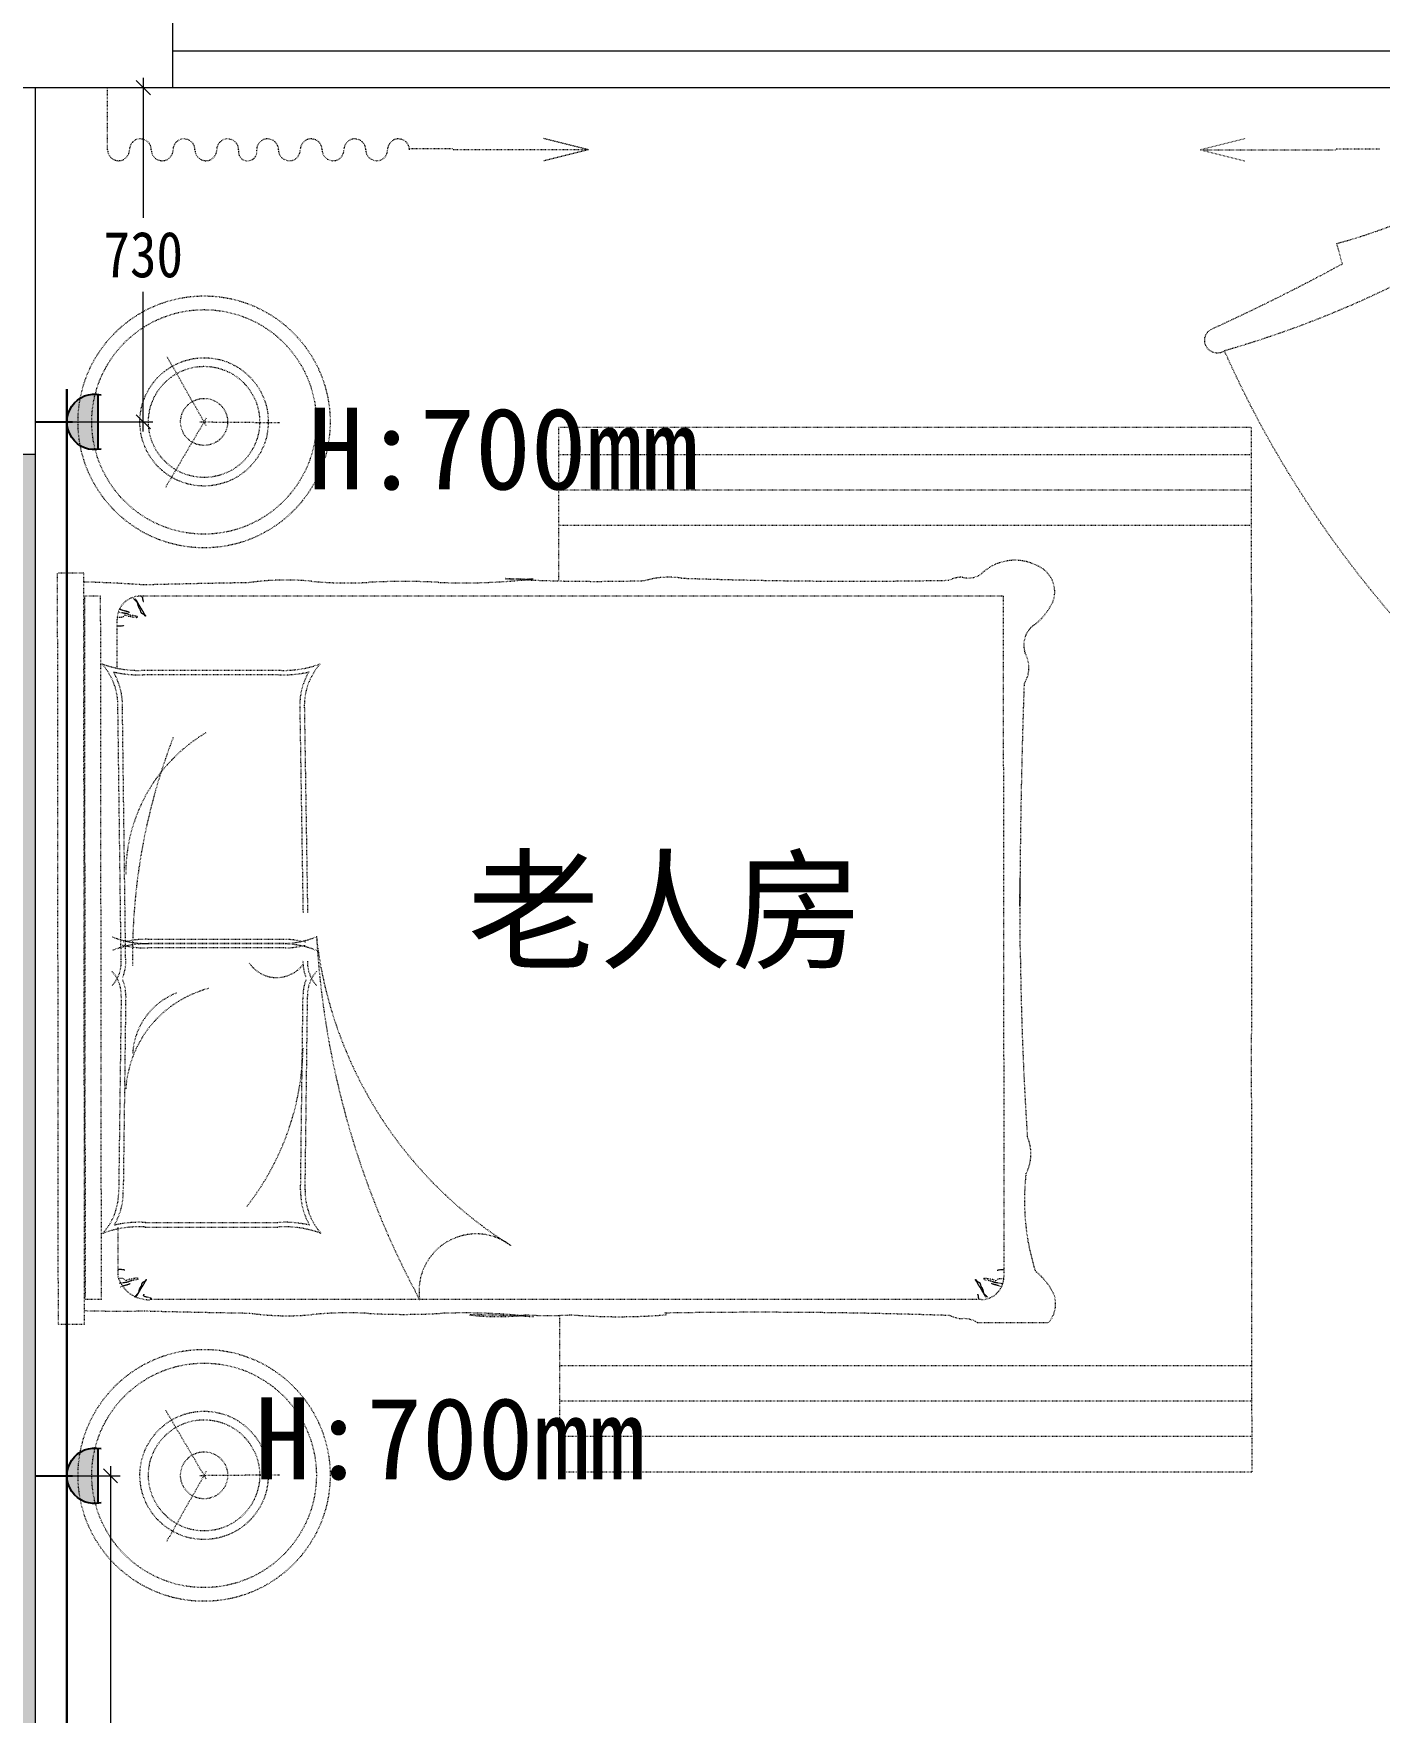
# Model space of a CAD drawing. Header units: millimetres. Extents: x -41640 to 3079702, y -5257903 to 68462.
# Drawn here: x 15878 to 18815, y 14782 to 18447 of the extents above; entities that cross this region are included whole.
import ezdxf

# ---------------------------------------------------------------- set-up
doc = ezdxf.new("R2010")
doc.units = ezdxf.units.MM
doc.header["$LTSCALE"] = 10
doc.linetypes.add('ACAD_ISO03W100', pattern=[30, 12, -18])
doc.linetypes.add('CONTINOUS', pattern=[0])
doc.layers.get('0').update_dxf_attribs({"color": 255})
doc.layers.get('Defpoints').update_dxf_attribs({"color": 255})
for name, color, linetype, lineweight in [('1强弱电插座尺寸', 5, 'Continuous', 0), ('1强电插座布线图', 1, 'Continuous', 30), ('1强电插座布置图', 1, 'Continuous', 30), ('浅线', 251, 'CONTINOUS', 0)]:
    doc.layers.add(name, color=color, linetype=linetype, lineweight=lineweight)
doc.layers.add('2323', color=4, linetype='Continuous')
doc.layers.add('LAYER2', color=8, linetype='Continuous')
doc.styles.get("Standard").update_dxf_attribs({"font": ''})
doc.styles.add('夏建东', font='', dxfattribs={"width": 0.85})
doc.styles.add('邓林', font='simhei.ttf')
doc.styles.get('Standard').set_extended_font_data('SimSun')
doc.styles.get('夏建东').set_extended_font_data('SimSun')
doc.dimstyles.new('g', dxfattribs={"dimtxt": 100, "dimasz": 31, "dimexe": 21, "dimexo": 30, "dimgap": 31, "dimtad": 1, "dimtih": 1, "dimtoh": 1, "dimdec": 0, "dimrnd": 10, "dimdsep": 46, "dimtxsty": '夏建东', "dimblk": 'OBLIQUE', "dimcen": 2.5, "dimdle": 21, "dimclrd": 5, "dimclre": 5, "dimclrt": 5, "dimadec": 0, "dimazin": 0, "dimtfac": 1, "dimtdec": 0, "dimtmove": 2, "dimatfit": 3, "dimldrblk": 'DOT', "dimfxl": 300, "dimlwd": -1, "dimlwe": -1, "dimarcsym": 1})

# ---------------------------------------------------------------- blocks, each defined once
blk = doc.blocks.new('_Oblique')
at = {"color": 0, "linetype": 'ByBlock', "lineweight": -2}
blk.add_line((-0.5, -0.5), (0.5, 0.5), dxfattribs=at)
blk = doc.blocks.new('*D414')
at = {"layer": '1强弱电插座尺寸', "color": 5}
for p, q in [((15912.3, 18329), (16138.5, 18329)), ((16117.5, 18350), (16117.5, 18045.1)), ((16117.5, 17578.3), (16117.5, 17883.1)), ((15912.3, 17599.3), (16138.5, 17599.3))]:
    blk.add_line(p, q, dxfattribs=at)
at = {"layer": 'Defpoints', "color": 0, "lineweight": 30}
for p in [(15882.3, 18329), (16117.5, 18329), (15882.3, 17599.3)]:
    blk.add_point(p, dxfattribs=at)
at = {"layer": '1强弱电插座尺寸', "color": 5, "xscale": 31, "yscale": 31, "zscale": 31}
for p, rotation in [((16117.5, 18329), 90), ((16117.5, 17599.3), 270)]:
    blk.add_blockref('_Oblique', p, dxfattribs=dict(at, rotation=rotation))
at = {"layer": '1强弱电插座尺寸', "color": 5, "insert": (16117.5, 17964.1), "char_height": 100, "attachment_point": 5, "style": '夏建东'}
blk.add_mtext('730', dxfattribs=at)
blk = doc.blocks.new('_Dot')
at = {"color": 0, "linetype": 'ByBlock', "lineweight": -2}
blk.add_line((-0.5, 0), (-1, 0), dxfattribs=at)
at = {"color": 0, "linetype": 'ByBlock', "const_width": 0.5}
blk.add_lwpolyline([(-0.25, 0, 1), (0.25, 0, 1)], format="xyb", close=True, dxfattribs=at)
blk = doc.blocks.new('强电插座')
at = {"lineweight": 0}
h = blk.add_hatch(color=12, dxfattribs=at)
h.set_gradient(color1=(216, 3, 3), color2=(230, 5, 5), tint=1, name='CYLINDER')
h.paths.add_polyline_path([(88497.8, 75989.2, 1.129445), (88497.8, 75909.4)])
at = {"layer": '2323', "color": 1}
for p, q in [((88452.6, 75999.6), (88452.6, 75902)), ((88497.8, 75989.2), (88497.8, 75909.4)), ((88407.2, 75949.3), (88460.4, 75949.3))]:
    blk.add_line(p, q, dxfattribs=at)
blk.add_arc((88492.9, 75949.3), 40.2, 77.2553, 282.7447, dxfattribs=at)
at = {"layer": 'LAYER2', "color": 1, "ltscale": 20}
blk.add_line((88456.4, 75966.1), (88456.4, 75966.1), dxfattribs=at)
blk = doc.blocks.new('*D672')
at = {"layer": '1强弱电插座尺寸', "color": 5}
for p, q in [((16046.1, 15319.7), (16046.1, 14699.8)), ((15912.3, 15298.7), (16067.1, 15298.7)), ((16046.1, 13918), (16046.1, 14537.8)), ((15912.3, 13939), (16067.1, 13939))]:
    blk.add_line(p, q, dxfattribs=at)
at = {"layer": 'Defpoints', "color": 0, "linetype": 'Continuous', "lineweight": 30}
for p in [(15882.3, 15298.7), (15882.3, 13939), (16046.1, 13939)]:
    blk.add_point(p, dxfattribs=at)
at = {"layer": '1强弱电插座尺寸', "color": 5, "linetype": 'Continuous', "xscale": 31, "yscale": 31, "zscale": 31}
for p, rotation in [((16046.1, 15298.7), 90), ((16046.1, 13939), 270)]:
    blk.add_blockref('_Oblique', p, dxfattribs=dict(at, rotation=rotation))
at = {"layer": '1强弱电插座尺寸', "color": 5, "linetype": 'Continuous', "lineweight": 30, "insert": (16046.1, 14618.8), "char_height": 100, "attachment_point": 5, "style": '夏建东'}
blk.add_mtext('1360', dxfattribs=at)

msp = doc.modelspace()

# ---------------------------------------------------------------- hatches: boundary and pattern name
at = {"layer": '浅线'}
msp.add_hatch(color=256, dxfattribs=at).paths.add_polyline_path([(15882.3, 17529), (15682.3, 17529), (15682.3, 11479), (15882.3, 11479)])

# ---------------------------------------------------------------- linework, layer by layer
at = {"layer": '1强电插座布线图', "linetype": 'Continuous', "lineweight": 30}
msp.add_lwpolyline([(17495.7, 10728.6), (18268.3, 10728.6, 0.414214), (18368.3, 10828.6), (18368.3, 13510.4, -0.414214), (18468.3, 13610.4), (18566.3, 13610.4, 0.414214), (18666.3, 13710.4), (18666.3, 13884.9, 0.414214), (18566.3, 13984.9), (16050.9, 13984.9, -0.414214), (15950.9, 14084.9), (15950.9, 17670.7)], format="xyb", dxfattribs=at)
at = {"layer": '浅线'}
for p, q in [((16182.3, 18329), (16182.3, 18569)), ((16182.3, 18409), (19762.3, 18409)), ((15332.3, 18329), (16182.3, 18329)), ((15882.3, 11479), (15882.3, 18329)), ((16182.3, 18329), (19682.3, 18329))]:
    msp.add_line(p, q, dxfattribs=at)
at = {"layer": '浅线', "linetype": 'ACAD_ISO03W100', "ltscale": 0.01}
for p, q in [((16039.7, 18193.3), (16039.7, 18329)), ((17088.9, 18193.3), (16990.2, 18218.1)), ((18423.9, 18193.3), (18522.6, 18218.1)), ((16792.4, 18195.6), (16698.3, 18195.6)), ((17088.9, 18193.3), (16792.4, 18193.3)), ((17088.9, 18193.3), (16990.2, 18168.5)), ((18423.9, 18193.3), (18720.4, 18193.3)), ((18423.9, 18193.3), (18522.6, 18168.5)), ((18720.4, 18195.6), (18814.6, 18195.6)), ((18721, 17988.7, 0), (18733.5, 17943.8, 0)), ((16254.8, 17591.1, 0), (16168.8, 17743, 0)), ((16254.8, 17591.1, 0), (16168.8, 17743, 0)), ((16254.9, 17607.3, 0), (16166.4, 17456.9, 0)), ((16254.9, 17607.3, 0), (16166.4, 17456.9, 0)), ((16240.9, 17599.3, 0), (16415.4, 17597.9, 0)), ((16240.9, 17599.3, 0), (16415.4, 17597.9, 0)), ((18534.9, 17527.3, -35993), (17024, 17527.3, 2637.1)), ((18535, 17450.3, -35994), (17024, 17450.3)), ((18534.9, 17373.3, -35992.1), (17024, 17373.3)), ((15987.7, 17268.9), (15930.6, 17268.9)), ((15987.7, 17268.9), (15930.6, 17268.9)), ((15989.5, 15633.2), (15987.7, 17268.9)), ((15991.5, 15683.2), (15989.7, 17218.9)), ((16024.5, 17218.9), (15989.7, 17218.9)), ((15991.5, 15683.2), (15989.7, 17218.9)), ((16024.5, 17218.9), (15989.7, 17218.9)), ((16026.3, 15683.2), (16024.5, 17218.9)), ((16026.3, 15683.2), (16024.5, 17218.9)), ((17993.6, 17218.9), (16110.6, 17218.9)), ((17993.6, 17218.9), (17995.3, 15733.2)), ((16060.6, 17061.6), (16060.6, 17168.9)), ((16060.6, 17061.6), (16060.6, 17168.9)), ((16120, 17057.4), (16411.1, 17057.4)), ((16120, 17057.4), (16411.1, 17057.4)), ((16120, 17047.6), (16411.1, 17047.6)), ((16120, 17047.6), (16411.1, 17047.6)), ((16069.3, 16422), (16062.2, 16976.2)), ((16069.3, 16422), (16062.2, 16976.2)), ((16079.2, 16422), (16072.1, 16976.2)), ((16079.2, 16422), (16072.1, 16976.2)), ((16459, 16976.4), (16466.1, 16527.2)), ((16459, 16976.4), (16466.1, 16527.2)), ((16468.9, 16976.4), (16476, 16527.2)), ((16468.9, 16976.4), (16476, 16527.2)), ((16427.3, 16469.7), (16128.7, 16469.7)), ((16427.3, 16469.7), (16128.7, 16469.7)), ((16427.3, 16460.9), (16128.7, 16460.9)), ((16427.3, 16460.9), (16128.7, 16460.9)), ((16427.3, 16459.8), (16128.7, 16459.8)), ((16427.3, 16459.8), (16128.7, 16459.8)), ((16427.3, 16451), (16128.7, 16451)), ((16069.3, 16346), (16063.9, 15922.9)), ((16069.3, 16346), (16063.9, 15922.9)), ((16079.2, 16346), (16073.8, 15922.9)), ((16460.8, 15922.9), (16466.1, 16346)), ((16460.8, 15922.9), (16466.1, 16346)), ((16470.7, 15922.9), (16476, 16346)), ((16470.7, 15922.9), (16476, 16346)), ((16062.3, 15840.5), (16062.3, 15733.2)), ((16062.3, 15840.5), (16062.3, 15733.2)), ((16121.8, 15851.6), (16412.8, 15851.6)), ((16121.8, 15841.7), (16412.8, 15841.7)), ((16121.8, 15841.7), (16412.8, 15841.7)), ((16026.3, 15683.2), (15991.5, 15683.2)), ((16026.3, 15683.2), (15991.5, 15683.2)), ((17945.3, 15683.2), (16132.3, 15683.2)), ((17937.1, 15633.2), (18092.6, 15633.2)), ((18536.7, 15538.7, -35992.1), (17025.8, 15538.7, 691.4)), ((16254.9, 15291.6, 0), (16166.4, 15442.1, 0)), ((16254.9, 15291.6, 0), (16166.4, 15442.1, 0)), ((18536.7, 15461.7, -35992.1), (17025.8, 15461.7, 921.7)), ((18536.7, 15384.7, -35992.1), (17025.8, 15384.7, 1144.4)), ((16254.8, 15307.8, 0), (16168.8, 15155.9, 0)), ((16254.8, 15307.8, 0), (16168.8, 15155.9, 0)), ((16240.9, 15299.6, 0), (16415.4, 15301.1, 0)), ((16240.9, 15299.6, 0), (16415.4, 15301.1, 0))]:
    msp.add_line(p, q, dxfattribs=at)
at = {"layer": '浅线', "ltscale": 0.5}
msp.add_line((15682.3, 17529), (15882.3, 17529), dxfattribs=at)
at = {"layer": '浅线', "linetype": 'ACAD_ISO03W100', "ltscale": 0.01}
for points in [[(17024, 17252.2), (17024, 17588), (18534.9, 17588), (18535.7, 16264.1)], [(15932.3, 15630), (15930.6, 17268.9)], [(16065.8, 17191.1), (16068.1, 17190.1), (16070.1, 17189.3), (16071.9, 17188.6), (16073.5, 17188.1), (16074.9, 17187.7), (16076.2, 17187.4), (16077.3, 17187.1), (16078.4, 17186.9), (16079.4, 17186.6), (16080.3, 17186.3), (16081.3, 17186), (16082.4, 17185.7), (16083.5, 17185.3), (16084.9, 17184.8), (16086.3, 17184.2), (16088, 17183.6)], [(16065.8, 17191.1), (16068.1, 17190.1), (16070.1, 17189.3), (16071.9, 17188.6), (16073.5, 17188.1), (16074.9, 17187.7), (16076.2, 17187.4), (16077.3, 17187.1), (16078.4, 17186.9), (16079.4, 17186.6), (16080.3, 17186.3), (16081.3, 17186), (16082.4, 17185.7), (16083.5, 17185.3), (16084.9, 17184.8), (16086.3, 17184.2), (16088, 17183.6)], [(16099.5, 17213.4), (16100.5, 17212.2), (16101.2, 17211.1), (16101.9, 17210.1), (16102.4, 17209.3), (16102.8, 17208.5), (16103.2, 17207.9), (16103.5, 17207.3), (16103.8, 17206.7), (16104, 17206.2), (16104.3, 17205.7), (16104.6, 17205.3), (16104.8, 17204.8), (16105.1, 17204.4), (16105.3, 17204), (16105.6, 17203.6), (16105.9, 17203.1), (16106.1, 17202.7), (16106.4, 17202.3), (16106.7, 17201.8), (16107, 17201.3), (16107.3, 17200.8), (16107.7, 17200.2), (16108, 17199.7), (16108.4, 17199.1), (16108.8, 17198.4), (16109.2, 17197.7), (16109.6, 17197), (16110, 17196.3), (16110.5, 17195.5), (16110.9, 17194.8), (16111.3, 17194.1), (16111.8, 17193.4), (16112.2, 17192.7), (16112.6, 17192.1), (16112.9, 17191.5), (16113.3, 17190.9), (16113.7, 17190.4), (16114, 17189.8), (16114.4, 17189.3), (16114.7, 17188.8), (16115.1, 17188.2), (16115.4, 17187.7), (16115.7, 17187.2), (16116, 17186.7), (16116.3, 17186.1), (16116.6, 17185.6), (16116.9, 17185), (16117.2, 17184.4), (16117.5, 17183.9), (16117.8, 17183.3), (16118.1, 17182.7), (16118.4, 17182.1), (16118.7, 17181.5), (16119, 17180.9), (16119.4, 17180.4), (16119.7, 17179.8), (16120.1, 17179.3), (16120.4, 17178.9), (16120.8, 17178.4), (16121.1, 17178), (16121.5, 17177.6), (16121.8, 17177.2), (16122, 17176.8), (16122.2, 17176.5), (16122.4, 17176.1), (16122.4, 17175.8), (16122.5, 17175.5), (16122.5, 17175.3), (16122.4, 17175.1), (16122.3, 17175), (16122.1, 17175.1), (16121.9, 17175.2), (16121.7, 17175.5), (16121.4, 17175.8), (16121.1, 17176.3), (16120.8, 17176.8), (16120.4, 17177.3), (16119.9, 17177.9), (16119.4, 17178.4), (16118.8, 17178.9), (16118.1, 17179.3), (16117.4, 17179.8), (16116.7, 17180.1), (16116, 17180.5), (16115.2, 17180.9), (16114.6, 17181.3), (16114, 17181.8), (16113.5, 17182.3), (16113, 17182.9), (16112.7, 17183.6), (16112.4, 17184.3), (16112.2, 17185.1), (16112, 17185.9), (16111.8, 17186.7), (16111.5, 17187.6), (16111.2, 17188.4), (16110.8, 17189.2), (16110.4, 17190.1), (16109.9, 17190.9), (16109.4, 17191.7), (16108.9, 17192.5), (16108.4, 17193.4), (16107.9, 17194.3), (16107.5, 17195.2), (16107.1, 17196.1), (16106.8, 17197.1), (16106.6, 17198), (16106.4, 17199), (16106.2, 17199.9), (16106, 17200.8), (16105.8, 17201.6), (16105.6, 17202.4), (16105.4, 17203), (16105.2, 17203.6), (16105, 17204.2), (16104.8, 17204.7), (16104.5, 17205.1), (16104.3, 17205.5), (16104, 17205.9), (16103.7, 17206.2), (16103.4, 17206.6), (16103, 17206.9), (16102.7, 17207.2), (16102.3, 17207.6), (16102, 17207.9), (16101.6, 17208.3), (16101.2, 17208.6), (16100.8, 17209), (16100.5, 17209.4), (16100, 17209.9), (16099.6, 17210.4), (16099.1, 17210.9), (16098.6, 17211.5), (16097.9, 17212.1), (16097.2, 17212.7), (16096.4, 17213.4)], [(16099.5, 17213.4), (16100.5, 17212.2), (16101.2, 17211.1), (16101.9, 17210.1), (16102.4, 17209.3), (16102.8, 17208.5), (16103.2, 17207.9), (16103.5, 17207.3), (16103.8, 17206.7), (16104, 17206.2), (16104.3, 17205.7), (16104.6, 17205.3), (16104.8, 17204.8), (16105.1, 17204.4), (16105.3, 17204), (16105.6, 17203.6), (16105.9, 17203.1), (16106.1, 17202.7), (16106.4, 17202.3), (16106.7, 17201.8), (16107, 17201.3), (16107.3, 17200.8), (16107.7, 17200.2), (16108, 17199.7), (16108.4, 17199.1), (16108.8, 17198.4), (16109.2, 17197.7), (16109.6, 17197), (16110, 17196.3), (16110.5, 17195.5), (16110.9, 17194.8), (16111.3, 17194.1), (16111.8, 17193.4), (16112.2, 17192.7), (16112.6, 17192.1), (16112.9, 17191.5), (16113.3, 17190.9), (16113.7, 17190.4), (16114, 17189.8), (16114.4, 17189.3), (16114.7, 17188.8), (16115.1, 17188.2), (16115.4, 17187.7), (16115.7, 17187.2), (16116, 17186.7), (16116.3, 17186.1), (16116.6, 17185.6), (16116.9, 17185), (16117.2, 17184.4), (16117.5, 17183.9), (16117.8, 17183.3), (16118.1, 17182.7), (16118.4, 17182.1), (16118.7, 17181.5), (16119, 17180.9), (16119.4, 17180.4), (16119.7, 17179.8), (16120.1, 17179.3), (16120.4, 17178.9), (16120.8, 17178.4), (16121.1, 17178), (16121.5, 17177.6), (16121.8, 17177.2), (16122, 17176.8), (16122.2, 17176.5), (16122.4, 17176.1), (16122.4, 17175.8), (16122.5, 17175.5), (16122.5, 17175.3), (16122.4, 17175.1), (16122.3, 17175), (16122.1, 17175.1), (16121.9, 17175.2), (16121.7, 17175.5), (16121.4, 17175.8), (16121.1, 17176.3), (16120.8, 17176.8), (16120.4, 17177.3), (16119.9, 17177.9), (16119.4, 17178.4), (16118.8, 17178.9), (16118.1, 17179.3), (16117.4, 17179.8), (16116.7, 17180.1), (16116, 17180.5), (16115.2, 17180.9), (16114.6, 17181.3), (16114, 17181.8), (16113.5, 17182.3), (16113, 17182.9), (16112.7, 17183.6), (16112.4, 17184.3), (16112.2, 17185.1), (16112, 17185.9), (16111.8, 17186.7), (16111.5, 17187.6), (16111.2, 17188.4), (16110.8, 17189.2), (16110.4, 17190.1), (16109.9, 17190.9), (16109.4, 17191.7), (16108.9, 17192.5), (16108.4, 17193.4), (16107.9, 17194.3), (16107.5, 17195.2), (16107.1, 17196.1), (16106.8, 17197.1), (16106.6, 17198), (16106.4, 17199), (16106.2, 17199.9), (16106, 17200.8), (16105.8, 17201.6), (16105.6, 17202.4), (16105.4, 17203), (16105.2, 17203.6), (16105, 17204.2), (16104.8, 17204.7), (16104.5, 17205.1), (16104.3, 17205.5), (16104, 17205.9), (16103.7, 17206.2), (16103.4, 17206.6), (16103, 17206.9), (16102.7, 17207.2), (16102.3, 17207.6), (16102, 17207.9), (16101.6, 17208.3), (16101.2, 17208.6), (16100.8, 17209), (16100.5, 17209.4), (16100, 17209.9), (16099.6, 17210.4), (16099.1, 17210.9), (16098.6, 17211.5), (16097.9, 17212.1), (16097.2, 17212.7), (16096.4, 17213.4)], [(16113.6, 17218.9), (16114.5, 17217.7), (16115.1, 17216.7), (16115.6, 17215.9), (16115.9, 17215.1), (16116.1, 17214.5), (16116.2, 17213.9), (16116.2, 17213.4), (16116.2, 17213), (16116.2, 17212.5), (16116.2, 17212.1), (16116.3, 17211.6), (16116.3, 17211.2), (16116.3, 17210.7), (16116.4, 17210.3), (16116.5, 17209.9), (16116.6, 17209.4), (16116.8, 17208.9), (16117, 17208.5), (16117.1, 17208.1), (16117.3, 17207.7), (16117.5, 17207.3), (16117.6, 17207.1), (16117.7, 17206.9), (16117.7, 17206.9)], [(16113.6, 17218.9), (16114.5, 17217.7), (16115.1, 17216.7), (16115.6, 17215.9), (16115.9, 17215.1), (16116.1, 17214.5), (16116.2, 17213.9), (16116.2, 17213.4), (16116.2, 17213), (16116.2, 17212.5), (16116.2, 17212.1), (16116.3, 17211.6), (16116.3, 17211.2), (16116.3, 17210.7), (16116.4, 17210.3), (16116.5, 17209.9), (16116.6, 17209.4), (16116.8, 17208.9), (16117, 17208.5), (16117.1, 17208.1), (16117.3, 17207.7), (16117.5, 17207.3), (16117.6, 17207.1), (16117.7, 17206.9), (16117.7, 17206.9)], [(16075.3, 17154.6), (16073.4, 17154.1), (16071.6, 17153.8), (16069.8, 17153.5), (16067.9, 17153.3), (16066.1, 17153.2), (16064.2, 17153.2), (16062.4, 17153.1), (16060.6, 17153.1)], [(16075.3, 17154.6), (16073.4, 17154.1), (16071.6, 17153.8), (16069.8, 17153.5), (16067.9, 17153.3), (16066.1, 17153.2), (16064.2, 17153.2), (16062.4, 17153.1), (16060.6, 17153.1)], [(16104, 17174.8), (16104.6, 17172.6), (16103.1, 17171.7), (16103.1, 17171.7), (16094.6, 17172.8), (16090.7, 17173.4), (16089.5, 17174.8), (16085.4, 17174.2), (16079.7, 17177.2), (16077, 17177.2), (16073.6, 17173.6), (16070.7, 17172.8), (16069.1, 17172.6), (16060.7, 17172.6), (16062.2, 17172.6)], [(16104, 17174.8), (16104.6, 17172.6), (16103.1, 17171.7), (16103.1, 17171.7), (16094.6, 17172.8), (16090.7, 17173.4), (16089.5, 17174.8), (16085.4, 17174.2), (16079.7, 17177.2), (16077, 17177.2), (16073.6, 17173.6), (16070.7, 17172.8), (16069.1, 17172.6), (16060.7, 17172.6), (16062.2, 17172.6)], [(16104, 17174.8), (16098.1, 17175.9), (16093.5, 17176.8), (16090, 17177.7), (16087.5, 17178.3), (16085.7, 17178.9), (16084.5, 17179.4), (16083.7, 17179.8), (16083.1, 17180.1), (16082.5, 17180.3), (16081.9, 17180.5), (16081.4, 17180.7), (16080.8, 17180.8), (16080.3, 17180.9), (16079.6, 17181), (16079, 17181.1), (16078.3, 17181.2), (16077.5, 17181.3), (16076.6, 17181.5), (16075.5, 17181.6), (16074, 17181.9), (16072, 17182.2), (16069.6, 17182.6), (16066.6, 17183.1), (16062.8, 17183.8)], [(16104, 17174.8), (16098.1, 17175.9), (16093.5, 17176.8), (16090, 17177.7), (16087.5, 17178.3), (16085.7, 17178.9), (16084.5, 17179.4), (16083.7, 17179.8), (16083.1, 17180.1), (16082.5, 17180.3), (16081.9, 17180.5), (16081.4, 17180.7), (16080.8, 17180.8), (16080.3, 17180.9), (16079.6, 17181), (16079, 17181.1), (16078.3, 17181.2), (16077.5, 17181.3), (16076.6, 17181.5), (16075.5, 17181.6), (16074, 17181.9), (16072, 17182.2), (16069.6, 17182.6), (16066.6, 17183.1), (16062.8, 17183.8)], [(17025.8, 15648.9), (17025.8, 15307.7), (18536.7, 15307.7), (18535.7, 16264.1)], [(16077, 15747.5), (16075.2, 15748), (16073.4, 15748.3), (16071.5, 15748.6), (16069.7, 15748.8), (16067.9, 15748.9), (16066, 15749), (16064.2, 15749), (16062.3, 15749)], [(16077, 15747.5), (16075.2, 15748), (16073.4, 15748.3), (16071.5, 15748.6), (16069.7, 15748.8), (16067.9, 15748.9), (16066, 15749), (16064.2, 15749), (16062.3, 15749)], [(16105.8, 15727.3), (16106.4, 15729.5), (16104.8, 15730.4), (16104.8, 15730.4), (16096.4, 15729.3), (16092.5, 15728.7), (16091.3, 15727.3), (16087.2, 15727.9), (16081.5, 15725), (16078.7, 15725), (16075.4, 15728.5), (16072.5, 15729.3), (16070.9, 15729.5), (16062.5, 15729.5), (16064, 15729.5)], [(16105.8, 15727.3), (16106.4, 15729.5), (16104.8, 15730.4), (16104.8, 15730.4), (16096.4, 15729.3), (16092.5, 15728.7), (16091.3, 15727.3), (16087.2, 15727.9), (16081.5, 15725), (16078.7, 15725), (16075.4, 15728.5), (16072.5, 15729.3), (16070.9, 15729.5), (16062.5, 15729.5), (16064, 15729.5)], [(16105.8, 15727.3), (16099.9, 15726.2), (16095.3, 15725.3), (16091.8, 15724.5), (16089.3, 15723.8), (16087.5, 15723.2), (16086.3, 15722.7), (16085.5, 15722.4), (16084.9, 15722), (16084.3, 15721.8), (16083.7, 15721.6), (16083.2, 15721.4), (16082.6, 15721.3), (16082, 15721.2), (16081.4, 15721.1), (16080.8, 15721), (16080.1, 15720.9), (16079.3, 15720.8), (16078.4, 15720.7), (16077.2, 15720.5), (16075.7, 15720.2), (16073.8, 15719.9), (16071.4, 15719.5), (16068.3, 15719), (16064.6, 15718.3)], [(16105.8, 15727.3), (16099.9, 15726.2), (16095.3, 15725.3), (16091.8, 15724.5), (16089.3, 15723.8), (16087.5, 15723.2), (16086.3, 15722.7), (16085.5, 15722.4), (16084.9, 15722), (16084.3, 15721.8), (16083.7, 15721.6), (16083.2, 15721.4), (16082.6, 15721.3), (16082, 15721.2), (16081.4, 15721.1), (16080.8, 15721), (16080.1, 15720.9), (16079.3, 15720.8), (16078.4, 15720.7), (16077.2, 15720.5), (16075.7, 15720.2), (16073.8, 15719.9), (16071.4, 15719.5), (16068.3, 15719), (16064.6, 15718.3)], [(16101.3, 15688.7), (16102.2, 15689.9), (16103, 15691), (16103.7, 15692), (16104.2, 15692.8), (16104.6, 15693.6), (16105, 15694.2), (16105.3, 15694.8), (16105.6, 15695.4), (16105.8, 15695.9), (16106.1, 15696.4), (16106.3, 15696.8), (16106.6, 15697.3), (16106.9, 15697.7), (16107.1, 15698.1), (16107.4, 15698.6), (16107.6, 15699), (16107.9, 15699.4), (16108.2, 15699.9), (16108.5, 15700.3), (16108.8, 15700.8), (16109.1, 15701.3), (16109.4, 15701.9), (16109.8, 15702.4), (16110.2, 15703.1), (16110.6, 15703.7), (16111, 15704.4), (16111.4, 15705.1), (16111.8, 15705.9), (16112.2, 15706.6), (16112.7, 15707.3), (16113.1, 15708), (16113.5, 15708.7), (16113.9, 15709.4), (16114.3, 15710), (16114.7, 15710.6), (16115.1, 15711.2), (16115.5, 15711.7), (16115.8, 15712.3), (16116.2, 15712.8), (16116.5, 15713.4), (16116.8, 15713.9), (16117.2, 15714.4), (16117.5, 15714.9), (16117.8, 15715.5), (16118.1, 15716), (16118.4, 15716.5), (16118.7, 15717.1), (16119, 15717.7), (16119.3, 15718.3), (16119.6, 15718.8), (16119.9, 15719.4), (16120.2, 15720), (16120.5, 15720.6), (16120.8, 15721.2), (16121.1, 15721.7), (16121.5, 15722.3), (16121.8, 15722.8), (16122.2, 15723.2), (16122.6, 15723.7), (16122.9, 15724.1), (16123.3, 15724.5), (16123.5, 15724.9), (16123.8, 15725.3), (16124, 15725.6), (16124.1, 15726), (16124.2, 15726.3), (16124.3, 15726.6), (16124.2, 15726.8), (16124.2, 15727), (16124.1, 15727.1), (16123.9, 15727.1), (16123.7, 15726.9), (16123.5, 15726.7), (16123.2, 15726.3), (16122.9, 15725.9), (16122.6, 15725.4), (16122.1, 15724.8), (16121.7, 15724.3), (16121.2, 15723.7), (16120.6, 15723.2), (16119.9, 15722.8), (16119.2, 15722.4), (16118.5, 15722), (16117.7, 15721.6), (16117, 15721.2), (16116.4, 15720.8), (16115.8, 15720.3), (16115.2, 15719.8), (16114.8, 15719.2), (16114.5, 15718.5), (16114.2, 15717.8), (16114, 15717), (16113.8, 15716.2), (16113.6, 15715.4), (16113.3, 15714.6), (16113, 15713.7), (16112.6, 15712.9), (16112.2, 15712.1), (16111.7, 15711.2), (16111.2, 15710.4), (16110.7, 15709.6), (16110.2, 15708.7), (16109.7, 15707.9), (16109.3, 15707), (16108.9, 15706), (16108.6, 15705.1), (16108.4, 15704.1), (16108.1, 15703.2), (16107.9, 15702.2), (16107.8, 15701.4), (16107.6, 15700.5), (16107.4, 15699.8), (16107.2, 15699.1), (16107, 15698.5), (16106.8, 15697.9), (16106.6, 15697.4), (16106.3, 15697), (16106, 15696.6), (16105.8, 15696.2), (16105.5, 15695.9), (16105.1, 15695.5), (16104.8, 15695.2), (16104.5, 15694.9), (16104.1, 15694.5), (16103.8, 15694.2), (16103.4, 15693.9), (16103, 15693.5), (16102.6, 15693.1), (16102.2, 15692.7), (16101.8, 15692.2), (16101.4, 15691.7), (16100.9, 15691.2), (16100.3, 15690.7), (16099.7, 15690), (16099, 15689.4), (16098.2, 15688.7)], [(16101.3, 15688.7), (16102.2, 15689.9), (16103, 15691), (16103.7, 15692), (16104.2, 15692.8), (16104.6, 15693.6), (16105, 15694.2), (16105.3, 15694.8), (16105.6, 15695.4), (16105.8, 15695.9), (16106.1, 15696.4), (16106.3, 15696.8), (16106.6, 15697.3), (16106.9, 15697.7), (16107.1, 15698.1), (16107.4, 15698.6), (16107.6, 15699), (16107.9, 15699.4), (16108.2, 15699.9), (16108.5, 15700.3), (16108.8, 15700.8), (16109.1, 15701.3), (16109.4, 15701.9), (16109.8, 15702.4), (16110.2, 15703.1), (16110.6, 15703.7), (16111, 15704.4), (16111.4, 15705.1), (16111.8, 15705.9), (16112.2, 15706.6), (16112.7, 15707.3), (16113.1, 15708), (16113.5, 15708.7), (16113.9, 15709.4), (16114.3, 15710), (16114.7, 15710.6), (16115.1, 15711.2), (16115.5, 15711.7), (16115.8, 15712.3), (16116.2, 15712.8), (16116.5, 15713.4), (16116.8, 15713.9), (16117.2, 15714.4), (16117.5, 15714.9), (16117.8, 15715.5), (16118.1, 15716), (16118.4, 15716.5), (16118.7, 15717.1), (16119, 15717.7), (16119.3, 15718.3), (16119.6, 15718.8), (16119.9, 15719.4), (16120.2, 15720), (16120.5, 15720.6), (16120.8, 15721.2), (16121.1, 15721.7), (16121.5, 15722.3), (16121.8, 15722.8), (16122.2, 15723.2), (16122.6, 15723.7), (16122.9, 15724.1), (16123.3, 15724.5), (16123.5, 15724.9), (16123.8, 15725.3), (16124, 15725.6), (16124.1, 15726), (16124.2, 15726.3), (16124.3, 15726.6), (16124.2, 15726.8), (16124.2, 15727), (16124.1, 15727.1), (16123.9, 15727.1), (16123.7, 15726.9), (16123.5, 15726.7), (16123.2, 15726.3), (16122.9, 15725.9), (16122.6, 15725.4), (16122.1, 15724.8), (16121.7, 15724.3), (16121.2, 15723.7), (16120.6, 15723.2), (16119.9, 15722.8), (16119.2, 15722.4), (16118.5, 15722), (16117.7, 15721.6), (16117, 15721.2), (16116.4, 15720.8), (16115.8, 15720.3), (16115.2, 15719.8), (16114.8, 15719.2), (16114.5, 15718.5), (16114.2, 15717.8), (16114, 15717), (16113.8, 15716.2), (16113.6, 15715.4), (16113.3, 15714.6), (16113, 15713.7), (16112.6, 15712.9), (16112.2, 15712.1), (16111.7, 15711.2), (16111.2, 15710.4), (16110.7, 15709.6), (16110.2, 15708.7), (16109.7, 15707.9), (16109.3, 15707), (16108.9, 15706), (16108.6, 15705.1), (16108.4, 15704.1), (16108.1, 15703.2), (16107.9, 15702.2), (16107.8, 15701.4), (16107.6, 15700.5), (16107.4, 15699.8), (16107.2, 15699.1), (16107, 15698.5), (16106.8, 15697.9), (16106.6, 15697.4), (16106.3, 15697), (16106, 15696.6), (16105.8, 15696.2), (16105.5, 15695.9), (16105.1, 15695.5), (16104.8, 15695.2), (16104.5, 15694.9), (16104.1, 15694.5), (16103.8, 15694.2), (16103.4, 15693.9), (16103, 15693.5), (16102.6, 15693.1), (16102.2, 15692.7), (16101.8, 15692.2), (16101.4, 15691.7), (16100.9, 15691.2), (16100.3, 15690.7), (16099.7, 15690), (16099, 15689.4), (16098.2, 15688.7)], [(17956.4, 15688.7), (17955.4, 15689.9), (17954.7, 15691), (17954, 15692), (17953.5, 15692.8), (17953.1, 15693.6), (17952.7, 15694.2), (17952.4, 15694.8), (17952.1, 15695.4), (17951.9, 15695.9), (17951.6, 15696.4), (17951.3, 15696.8), (17951.1, 15697.3), (17950.8, 15697.7), (17950.6, 15698.1), (17950.3, 15698.6), (17950, 15699), (17949.8, 15699.4), (17949.5, 15699.9), (17949.2, 15700.3), (17948.9, 15700.8), (17948.6, 15701.3), (17948.2, 15701.9), (17947.9, 15702.4), (17947.5, 15703.1), (17947.1, 15703.7), (17946.7, 15704.4), (17946.3, 15705.1), (17945.9, 15705.9), (17945.4, 15706.6), (17945, 15707.3), (17944.6, 15708), (17944.2, 15708.7), (17943.7, 15709.4), (17943.3, 15710), (17943, 15710.6), (17942.6, 15711.2), (17942.2, 15711.7), (17941.9, 15712.3), (17941.5, 15712.8), (17941.2, 15713.4), (17940.9, 15713.9), (17940.5, 15714.4), (17940.2, 15714.9), (17939.9, 15715.5), (17939.6, 15716), (17939.3, 15716.5), (17939, 15717.1), (17938.7, 15717.7), (17938.4, 15718.3), (17938.1, 15718.8), (17937.8, 15719.4), (17937.5, 15720), (17937.2, 15720.6), (17936.9, 15721.2), (17936.6, 15721.7), (17936.2, 15722.3), (17935.8, 15722.8), (17935.5, 15723.2), (17935.1, 15723.7), (17934.8, 15724.1), (17934.4, 15724.5), (17934.1, 15724.9), (17933.9, 15725.3), (17933.7, 15725.6), (17933.5, 15726), (17933.5, 15726.3), (17933.4, 15726.6), (17933.5, 15726.8), (17933.5, 15727), (17933.6, 15727.1), (17933.8, 15727.1), (17934, 15726.9), (17934.2, 15726.7), (17934.5, 15726.3), (17934.8, 15725.9), (17935.1, 15725.4), (17935.5, 15724.8), (17936, 15724.3), (17936.5, 15723.7), (17937.1, 15723.2), (17937.8, 15722.8), (17938.5, 15722.4), (17939.2, 15722), (17939.9, 15721.6), (17940.7, 15721.2), (17941.3, 15720.8), (17941.9, 15720.3), (17942.5, 15719.8), (17942.9, 15719.2), (17943.2, 15718.5), (17943.5, 15717.8), (17943.7, 15717), (17943.9, 15716.2), (17944.1, 15715.4), (17944.4, 15714.6), (17944.7, 15713.7), (17945.1, 15712.9), (17945.5, 15712.1), (17946, 15711.2), (17946.5, 15710.4), (17947, 15709.6), (17947.5, 15708.7), (17948, 15707.9), (17948.4, 15707), (17948.8, 15706), (17949.1, 15705.1), (17949.3, 15704.1), (17949.5, 15703.2), (17949.7, 15702.2), (17949.9, 15701.4), (17950.1, 15700.5), (17950.3, 15699.8), (17950.5, 15699.1), (17950.7, 15698.5), (17950.9, 15697.9), (17951.1, 15697.4), (17951.4, 15697), (17951.6, 15696.6), (17951.9, 15696.2), (17952.2, 15695.9), (17952.5, 15695.5), (17952.9, 15695.2), (17953.2, 15694.9), (17953.6, 15694.5), (17953.9, 15694.2), (17954.3, 15693.9), (17954.7, 15693.5), (17955.1, 15693.1), (17955.5, 15692.7), (17955.9, 15692.2), (17956.3, 15691.7), (17956.8, 15691.2), (17957.3, 15690.7), (17958, 15690), (17958.7, 15689.4), (17959.5, 15688.7)], [(17956.4, 15688.7), (17955.4, 15689.9), (17954.7, 15691), (17954, 15692), (17953.5, 15692.8), (17953.1, 15693.6), (17952.7, 15694.2), (17952.4, 15694.8), (17952.1, 15695.4), (17951.9, 15695.9), (17951.6, 15696.4), (17951.3, 15696.8), (17951.1, 15697.3), (17950.8, 15697.7), (17950.6, 15698.1), (17950.3, 15698.6), (17950, 15699), (17949.8, 15699.4), (17949.5, 15699.9), (17949.2, 15700.3), (17948.9, 15700.8), (17948.6, 15701.3), (17948.2, 15701.9), (17947.9, 15702.4), (17947.5, 15703.1), (17947.1, 15703.7), (17946.7, 15704.4), (17946.3, 15705.1), (17945.9, 15705.9), (17945.4, 15706.6), (17945, 15707.3), (17944.6, 15708), (17944.2, 15708.7), (17943.7, 15709.4), (17943.3, 15710), (17943, 15710.6), (17942.6, 15711.2), (17942.2, 15711.7), (17941.9, 15712.3), (17941.5, 15712.8), (17941.2, 15713.4), (17940.9, 15713.9), (17940.5, 15714.4), (17940.2, 15714.9), (17939.9, 15715.5), (17939.6, 15716), (17939.3, 15716.5), (17939, 15717.1), (17938.7, 15717.7), (17938.4, 15718.3), (17938.1, 15718.8), (17937.8, 15719.4), (17937.5, 15720), (17937.2, 15720.6), (17936.9, 15721.2), (17936.6, 15721.7), (17936.2, 15722.3), (17935.8, 15722.8), (17935.5, 15723.2), (17935.1, 15723.7), (17934.8, 15724.1), (17934.4, 15724.5), (17934.1, 15724.9), (17933.9, 15725.3), (17933.7, 15725.6), (17933.5, 15726), (17933.5, 15726.3), (17933.4, 15726.6), (17933.5, 15726.8), (17933.5, 15727), (17933.6, 15727.1), (17933.8, 15727.1), (17934, 15726.9), (17934.2, 15726.7), (17934.5, 15726.3), (17934.8, 15725.9), (17935.1, 15725.4), (17935.5, 15724.8), (17936, 15724.3), (17936.5, 15723.7), (17937.1, 15723.2), (17937.8, 15722.8), (17938.5, 15722.4), (17939.2, 15722), (17939.9, 15721.6), (17940.7, 15721.2), (17941.3, 15720.8), (17941.9, 15720.3), (17942.5, 15719.8), (17942.9, 15719.2), (17943.2, 15718.5), (17943.5, 15717.8), (17943.7, 15717), (17943.9, 15716.2), (17944.1, 15715.4), (17944.4, 15714.6), (17944.7, 15713.7), (17945.1, 15712.9), (17945.5, 15712.1), (17946, 15711.2), (17946.5, 15710.4), (17947, 15709.6), (17947.5, 15708.7), (17948, 15707.9), (17948.4, 15707), (17948.8, 15706), (17949.1, 15705.1), (17949.3, 15704.1), (17949.5, 15703.2), (17949.7, 15702.2), (17949.9, 15701.4), (17950.1, 15700.5), (17950.3, 15699.8), (17950.5, 15699.1), (17950.7, 15698.5), (17950.9, 15697.9), (17951.1, 15697.4), (17951.4, 15697), (17951.6, 15696.6), (17951.9, 15696.2), (17952.2, 15695.9), (17952.5, 15695.5), (17952.9, 15695.2), (17953.2, 15694.9), (17953.6, 15694.5), (17953.9, 15694.2), (17954.3, 15693.9), (17954.7, 15693.5), (17955.1, 15693.1), (17955.5, 15692.7), (17955.9, 15692.2), (17956.3, 15691.7), (17956.8, 15691.2), (17957.3, 15690.7), (17958, 15690), (17958.7, 15689.4), (17959.5, 15688.7)], [(17951.9, 15727.3), (17951.3, 15729.5), (17952.9, 15730.4), (17952.9, 15730.4), (17961.3, 15729.3), (17965.2, 15728.7), (17966.4, 15727.3), (17970.5, 15727.9), (17976.2, 15725), (17979, 15725), (17982.3, 15728.5), (17985.2, 15729.3), (17986.8, 15729.5), (17995.2, 15729.5), (17993.7, 15729.5)], [(17951.9, 15727.3), (17951.3, 15729.5), (17952.9, 15730.4), (17952.9, 15730.4), (17961.3, 15729.3), (17965.2, 15728.7), (17966.4, 15727.3), (17970.5, 15727.9), (17976.2, 15725), (17979, 15725), (17982.3, 15728.5), (17985.2, 15729.3), (17986.8, 15729.5), (17995.2, 15729.5), (17993.7, 15729.5)], [(17951.9, 15727.3), (17957.8, 15726.2), (17962.4, 15725.3), (17965.9, 15724.5), (17968.4, 15723.8), (17970.2, 15723.2), (17971.4, 15722.7), (17972.2, 15722.4), (17972.8, 15722), (17973.4, 15721.8), (17974, 15721.6), (17974.5, 15721.4), (17975.1, 15721.3), (17975.7, 15721.2), (17976.3, 15721.1), (17976.9, 15721), (17977.6, 15720.9), (17978.4, 15720.8), (17979.3, 15720.7), (17980.5, 15720.5), (17981.9, 15720.2), (17983.9, 15719.9), (17986.3, 15719.5), (17989.3, 15719), (17993.1, 15718.3)], [(17951.9, 15727.3), (17957.8, 15726.2), (17962.4, 15725.3), (17965.9, 15724.5), (17968.4, 15723.8), (17970.2, 15723.2), (17971.4, 15722.7), (17972.2, 15722.4), (17972.8, 15722), (17973.4, 15721.8), (17974, 15721.6), (17974.5, 15721.4), (17975.1, 15721.3), (17975.7, 15721.2), (17976.3, 15721.1), (17976.9, 15721), (17977.6, 15720.9), (17978.4, 15720.8), (17979.3, 15720.7), (17980.5, 15720.5), (17981.9, 15720.2), (17983.9, 15719.9), (17986.3, 15719.5), (17989.3, 15719), (17993.1, 15718.3)], [(17980.6, 15747.5), (17982.5, 15748), (17984.3, 15748.3), (17986.1, 15748.6), (17988, 15748.8), (17989.8, 15748.9), (17991.7, 15749), (17993.5, 15749), (17995.3, 15749)], [(17980.6, 15747.5), (17982.5, 15748), (17984.3, 15748.3), (17986.1, 15748.6), (17988, 15748.8), (17989.8, 15748.9), (17991.7, 15749), (17993.5, 15749), (17995.3, 15749)], [(16067.5, 15711), (16069.8, 15712), (16071.9, 15712.8), (16073.7, 15713.5), (16075.3, 15714), (16076.7, 15714.4), (16077.9, 15714.7), (16079.1, 15715), (16080.1, 15715.3), (16081.1, 15715.5), (16082.1, 15715.8), (16083.1, 15716.1), (16084.2, 15716.4), (16085.3, 15716.9), (16086.6, 15717.3), (16088.1, 15717.9), (16089.8, 15718.5)], [(16067.5, 15711), (16069.8, 15712), (16071.9, 15712.8), (16073.7, 15713.5), (16075.3, 15714), (16076.7, 15714.4), (16077.9, 15714.7), (16079.1, 15715), (16080.1, 15715.3), (16081.1, 15715.5), (16082.1, 15715.8), (16083.1, 15716.1), (16084.2, 15716.4), (16085.3, 15716.9), (16086.6, 15717.3), (16088.1, 15717.9), (16089.8, 15718.5)], [(16135.4, 15683.2), (16135.8, 15684.4), (16135.3, 15685.4), (16134, 15686.3), (16132.1, 15687), (16129.8, 15687.6), (16127.4, 15688.2), (16125.1, 15688.7), (16123, 15689.1), (16121.4, 15689.6), (16120.1, 15690), (16119.3, 15690.5), (16118.7, 15690.9), (16118.4, 15691.4), (16118.3, 15691.8), (16118.3, 15692.3), (16118.4, 15692.7), (16118.6, 15693.2), (16118.7, 15693.6), (16118.9, 15694.1), (16119.1, 15694.4), (16119.3, 15694.8), (16119.4, 15695), (16119.5, 15695.2), (16119.5, 15695.3)], [(16135.4, 15683.2), (16135.8, 15684.4), (16135.3, 15685.4), (16134, 15686.3), (16132.1, 15687), (16129.8, 15687.6), (16127.4, 15688.2), (16125.1, 15688.7), (16123, 15689.1), (16121.4, 15689.6), (16120.1, 15690), (16119.3, 15690.5), (16118.7, 15690.9), (16118.4, 15691.4), (16118.3, 15691.8), (16118.3, 15692.3), (16118.4, 15692.7), (16118.6, 15693.2), (16118.7, 15693.6), (16118.9, 15694.1), (16119.1, 15694.4), (16119.3, 15694.8), (16119.4, 15695), (16119.5, 15695.2), (16119.5, 15695.3)], [(17942.3, 15683.2), (17941.4, 15684.4), (17940.8, 15685.4), (17940.3, 15686.3), (17940, 15687), (17939.8, 15687.6), (17939.7, 15688.2), (17939.7, 15688.7), (17939.7, 15689.1), (17939.7, 15689.6), (17939.7, 15690), (17939.6, 15690.5), (17939.6, 15690.9), (17939.6, 15691.4), (17939.5, 15691.8), (17939.4, 15692.3), (17939.3, 15692.7), (17939.1, 15693.2), (17939, 15693.6), (17938.8, 15694.1), (17938.6, 15694.4), (17938.4, 15694.8), (17938.3, 15695), (17938.2, 15695.2), (17938.2, 15695.3)], [(17942.3, 15683.2), (17941.4, 15684.4), (17940.8, 15685.4), (17940.3, 15686.3), (17940, 15687), (17939.8, 15687.6), (17939.7, 15688.2), (17939.7, 15688.7), (17939.7, 15689.1), (17939.7, 15689.6), (17939.7, 15690), (17939.6, 15690.5), (17939.6, 15690.9), (17939.6, 15691.4), (17939.5, 15691.8), (17939.4, 15692.3), (17939.3, 15692.7), (17939.1, 15693.2), (17939, 15693.6), (17938.8, 15694.1), (17938.6, 15694.4), (17938.4, 15694.8), (17938.3, 15695), (17938.2, 15695.2), (17938.2, 15695.3)], [(17990.1, 15711), (17987.9, 15712), (17985.8, 15712.8), (17984, 15713.5), (17982.4, 15714), (17981, 15714.4), (17979.8, 15714.7), (17978.6, 15715), (17977.5, 15715.3), (17976.5, 15715.5), (17975.6, 15715.8), (17974.6, 15716.1), (17973.5, 15716.4), (17972.4, 15716.9), (17971.1, 15717.3), (17969.6, 15717.9), (17967.9, 15718.5)], [(17990.1, 15711), (17987.9, 15712), (17985.8, 15712.8), (17984, 15713.5), (17982.4, 15714), (17981, 15714.4), (17979.8, 15714.7), (17978.6, 15715), (17977.5, 15715.3), (17976.5, 15715.5), (17975.6, 15715.8), (17974.6, 15716.1), (17973.5, 15716.4), (17972.4, 15716.9), (17971.1, 15717.3), (17969.6, 15717.9), (17967.9, 15718.5)], [(15932.3, 15630), (15982.3, 15630), (15989.5, 15630), (15989.5, 15633.2)]]:
    msp.add_lwpolyline(points, dxfattribs=at)
for points in [[(16907, 17256.9, 0.02207), (17212.7, 17252.9, -0.107642), (17291.7, 17258.2, 0.013557), (17875.9, 17253.6, -0.116259), (17904.4, 17260.3, 0.225197), (17945.4, 17267.2, -0.329446), (18070.3, 17284.2, -0.37589), (18103.5, 17210, -0.123892), (18062.1, 17156.6, 0.342539), (18041.8, 17094.1, -0.276618), (18039.3, 17027.3, 0.007613), (18030, 16542.2, 0.004943), (18030.6, 16604.7, -0.001172), (18030.4, 16552.5)], [(15987.7, 17249.8, -0.011144), (16118.7, 17243.4, -0.00267), (16347.3, 17248.2, -0.05901), (16484.3, 17251.5, 0.038458), (16608, 17249, -0.025508), (16762.2, 17249, 0.039412), (16968.2, 17256.7, -0.007679), (16907, 17257.9, -0.007679)], [(15989.5, 15659.3, 0.011146), (16120.5, 15658.7, 0.00267), (16349.1, 15653.9, 0.05901), (16486.1, 15650.6, -0.038458), (16609.8, 15653.1, 0.025508), (16764, 15653.1, -0.039412), (16970, 15645.4, 0.017638), (16829.6, 15649.8, 0.063424), (16950.9, 15650.1, 0.02983), (17051.5, 15650.1, 0.039677), (17257.9, 15650.1, 1.099833), (17255.1, 15653.9, -0.012723), (17877.6, 15648.5, 0.116259), (17906.2, 15641.8, -0.149595), (17937.1, 15633.2, -0.149595)]]:
    msp.add_lwpolyline(points, format="xyb", dxfattribs=at)
for centre, radius in [((16250.2, 17599.3, 0), 275), ((16250.2, 17599.3, 0), 245), ((16250.2, 17599.3, 0), 140), ((16250.2, 17599.3, 0), 121.3), ((16250.2, 17599.3, 0), 51.3), ((16250.2, 15299.7, 0), 275), ((16250.2, 15299.7, 0), 245), ((16250.2, 15299.7, 0), 140), ((16250.2, 15299.7, 0), 121.3), ((16250.2, 15299.7, 0), 51.3)]:
    msp.add_circle(centre, radius, dxfattribs=at)
for centre, radius, start, end in [((16111.2, 18193.3), 23.8, 0, 180), ((16206.4, 18193.3), 23.8, 0, 180), ((16301.7, 18193.3), 23.8, 0, 180), ((16388.7, 18193.3), 23.8, 0, 180), ((16483.9, 18193.3), 23.8, 0, 180), ((16579.2, 18193.3), 23.8, 0, 180), ((16674.4, 18193.3), 23.8, 0, 180), ((16063.6, 18193.3), 23.8, 180, 0), ((16158.8, 18193.3), 23.8, 180, 0), ((16254.1, 18193.3), 23.8, 180, 0), ((16345.2, 18189.2), 20.1, 168.2114, 11.7886), ((16436.3, 18193.3), 23.8, 180, 0), ((16531.6, 18193.3), 23.8, 180, 0), ((16626.8, 18193.3), 23.8, 180, 0), ((16110.6, 17168.9), 50, 90, 180), ((16110.6, 17168.9), 50, 90, 180), ((16106.3, 17282.1), 225.2, 249.515, 273.4755), ((15924.7, 16979.9), 137.5, 358.4473, 41.5839), ((16106.3, 17282.1), 225.2, 249.515, 273.4755), ((15924.7, 16979.9), 137.5, 358.4473, 41.5839), ((16106.3, 17282.3), 235.1, 256.7699, 273.4755), ((15924.7, 16980.1), 147.4, 358.4473, 29.8513), ((16424.7, 17282.3), 235.1, 266.5245, 283.2301), ((16424.7, 17282.3), 235.1, 266.5245, 283.2301), ((16424.7, 17282.1), 225.2, 266.5245, 290.485), ((16424.7, 17282.1), 225.2, 266.5245, 290.485), ((16606.4, 16980.1), 147.4, 150.1487, 181.5527), ((16606.4, 16980.1), 147.4, 150.1487, 181.5527), ((16606.4, 16979.9), 137.5, 138.4161, 181.5527), ((16606.4, 16979.9), 137.5, 138.4161, 181.5527), ((16438.1, 16612.4), 358.9, 120.9083, 180.0304), ((16438.1, 16612.4), 358.9, 120.9083, 180.0304), ((17424, 16432.5), 1330, 158.9487, 180.9119), ((17424, 16432.5), 1330, 158.9487, 180.9119), ((20088.5, 16504.8), 2058.8, 178.4117, 182.2595), ((16123.1, 16652.4), 191.6, 247.3977, 271.6077), ((16123.1, 16652.4), 191.6, 247.3977, 271.6077), ((16123.1, 16268.3), 191.6, 88.3923, 112.6023), ((16123.1, 16268.3), 191.6, 88.3923, 112.6023), ((16123.1, 16268.3), 201.5, 88.3923, 104.5516), ((16123.1, 16268.3), 201.5, 88.3923, 104.5516), ((16123.1, 16652.4), 201.5, 255.4484, 271.6077), ((16421.9, 16652.4), 191.6, 271.6077, 292.6023), ((16421.9, 16652.4), 191.6, 271.6077, 292.6023), ((16421.9, 16268.3), 191.6, 67.3977, 88.3923), ((16421.9, 16268.3), 191.6, 67.3977, 88.3923), ((16421.9, 16268.3), 201.5, 75.4484, 88.3923), ((16421.9, 16268.3), 201.5, 75.4484, 88.3923), ((16421.9, 16652.4), 201.5, 271.6077, 284.5516), ((16421.9, 16652.4), 201.5, 271.6077, 284.5516), ((18368.9, 16579.4), 1876.1, 183.1333, 208.5345), ((18368.9, 16579.4), 1876.1, 183.1333, 208.5345), ((17406.9, 16578.9), 917.7, 186.917, 237.8762), ((17406.9, 16578.9), 917.7, 186.917, 237.8762), ((15993.6, 16419.7), 75.8, 317.8595, 1.8012), ((15993.6, 16419.7), 75.8, 317.8595, 1.8012), ((15993.6, 16419.7), 85.7, 337.5713, 1.8012), ((15993.6, 16419.7), 85.7, 337.5713, 1.8012), ((16551.7, 16419.7), 85.7, 178.1988, 202.4287), ((16551.7, 16419.7), 85.7, 178.1988, 202.4287), ((16551.7, 16419.7), 75.8, 178.1988, 222.1405), ((16551.7, 16419.7), 75.8, 178.1988, 222.1405), ((25529.7, 16524.9), 7499.1, 180.77351, 183.71733), ((15993.6, 16348.4), 75.8, 358.1988, 42.1405), ((15993.6, 16348.4), 75.8, 358.1988, 42.1405), ((16408.5, 16458.8), 72.4, 214.2885, 322.7468), ((16408.5, 16458.8), 72.4, 214.2885, 322.7468), ((16551.7, 16348.4), 75.8, 137.8595, 181.8012), ((16551.7, 16348.4), 75.8, 137.8595, 181.8012), ((15993.6, 16348.4), 85.7, 358.1988, 22.4287), ((15993.6, 16348.4), 85.7, 358.1988, 22.4287), ((16321.9, 16127.4), 243.1, 104.5403, 176.774), ((16321.9, 16127.4), 243.1, 104.5403, 176.774), ((16244.8, 16212.2), 150.7, 111.3426, 177.3914), ((16244.8, 16212.2), 150.7, 111.3426, 177.3914), ((16551.7, 16348.4), 85.7, 157.5713, 181.8012), ((16551.7, 16348.4), 85.7, 157.5713, 181.8012), ((15888.6, 16242.6), 577.6, 321.9396, 359.0763), ((15888.6, 16242.6), 577.6, 321.9396, 359.0763), ((17961.5, 16001.3), 92.8, 332.1782, 23.7671), ((18551.8, 15899.5), 511.7, 173.4332, 197.5134), ((15926.5, 15919.2), 137.5, 318.4161, 1.5527), ((15926.5, 15919.2), 137.5, 318.4161, 1.5527), ((15926.5, 15919.2), 147.4, 330.1487, 1.5527), ((15926.5, 15919.2), 147.4, 330.1487, 1.5527), ((16608.2, 15919.2), 147.4, 178.4473, 209.8513), ((16608.2, 15919.2), 147.4, 178.4473, 209.8513), ((16608.2, 15919.2), 137.5, 178.4473, 221.5839), ((16608.2, 15919.2), 137.5, 178.4473, 221.5839), ((16108.1, 15617), 225.2, 86.5245, 110.485), ((16108.1, 15617), 225.2, 86.5245, 110.485), ((16108.1, 15617), 235.1, 86.5245, 103.2301), ((16426.5, 15617), 235.1, 76.7699, 93.4755), ((16426.5, 15617), 225.2, 69.515, 93.4755), ((16426.5, 15617), 225.2, 69.515, 93.4755), ((16843.9, 15702.1), 124.7, 53.0265, 188.714), ((16843.9, 15702.1), 124.7, 53.0265, 188.714), ((16129.8, 15753.6), 70.5, 196.8568, 272.0678), ((16129.8, 15753.6), 70.5, 196.8568, 272.0678), ((17945.3, 15733.2), 50, 270, 0), ((17945.3, 15733.2), 50, 270, 0), ((17978.6, 15636.5), 138.4, 23.7061, 51.956), ((18046.3, 15674), 61.8, 318.5731, 17.0582)]:
    msp.add_arc(centre, radius, start, end, dxfattribs=at)
msp.add_ellipse((16509.2, 21973.2, 0), major_axis=(-2526.7, 3845), ratio=0.47334, start_param=2.984968, end_param=3.157708, dxfattribs=at)
at = {"layer": '浅线', "linetype": 'ACAD_ISO03W100', "ltscale": 0.01, "extrusion": (0, 0, -1)}
for centre, major_axis, start_param, end_param in [((17841.8, 19949.5, 0), (1886.4, 1289.6), 1.611659, 1.888963), ((16544.4, 21974.5, 0), (3685, 2731.2), 1.711096, 1.781274), ((18461, 17777.2, 0), (27.3, -4.6), 0.805623, 3.948833), ((20621.8, 18708.1, 0), (1936.4, 1327.4), 2.967577, 3.324161)]:
    msp.add_ellipse(centre, major_axis=major_axis, ratio=1, start_param=start_param, end_param=end_param, dxfattribs=at)

# ---------------------------------------------------------------- block references
at = {"layer": '1强电插座布置图', "color": 7, "xscale": -1.511459389235824, "yscale": 1.511459389468655, "zscale": 1.511459389440006, "rotation": 180}
for p in [(-117741.5, 132393.6), (-117741.5, 130093)]:
    msp.add_blockref('强电插座', p, dxfattribs=at)

# ---------------------------------------------------------------- texts
at = {"layer": '1强弱电插座尺寸', "color": 45, "char_height": 178.605, "width": 2502.515, "attachment_point": 7}
for insert in [(16477, 17448.9), (16361.1, 15288.3)]:
    msp.add_mtext('{\\C256;H:700mm}', dxfattribs=dict(at, insert=insert))
at = {"layer": '浅线', "linetype": 'ByBlock', "insert": (16824.9, 16638.1, 0), "char_height": 211.2, "width": 1868.847, "attachment_point": 1, "style": '邓林'}
msp.add_mtext('老人房', dxfattribs=at)

# ---------------------------------------------------------------- dimensions: what is measured, and where the dimension line sits
at = {"layer": '1强弱电插座尺寸', "color": 250}
dim = msp.add_linear_dim(base=(16117.5, 18329), p1=(15882.3, 17599.3), p2=(15882.3, 18329), angle=90, dimstyle='g', dxfattribs=at)
dim.commit()
dim.dimension.update_dxf_attribs({"geometry": '*D414', "text_midpoint": (16117.5, 17964.1)})
at = {"layer": '1强弱电插座尺寸', "linetype": 'Continuous', "lineweight": 30}
dim = msp.add_linear_dim(base=(16046.1, 13939), p1=(15882.3, 15298.7), p2=(15882.3, 13939), angle=90, dimstyle='g', override={"dimfxlon": 1}, dxfattribs=at)
dim.commit()
dim.dimension.update_dxf_attribs({"geometry": '*D672', "text_midpoint": (16046.1, 14618.8)})

doc.saveas('drawing.dxf')
